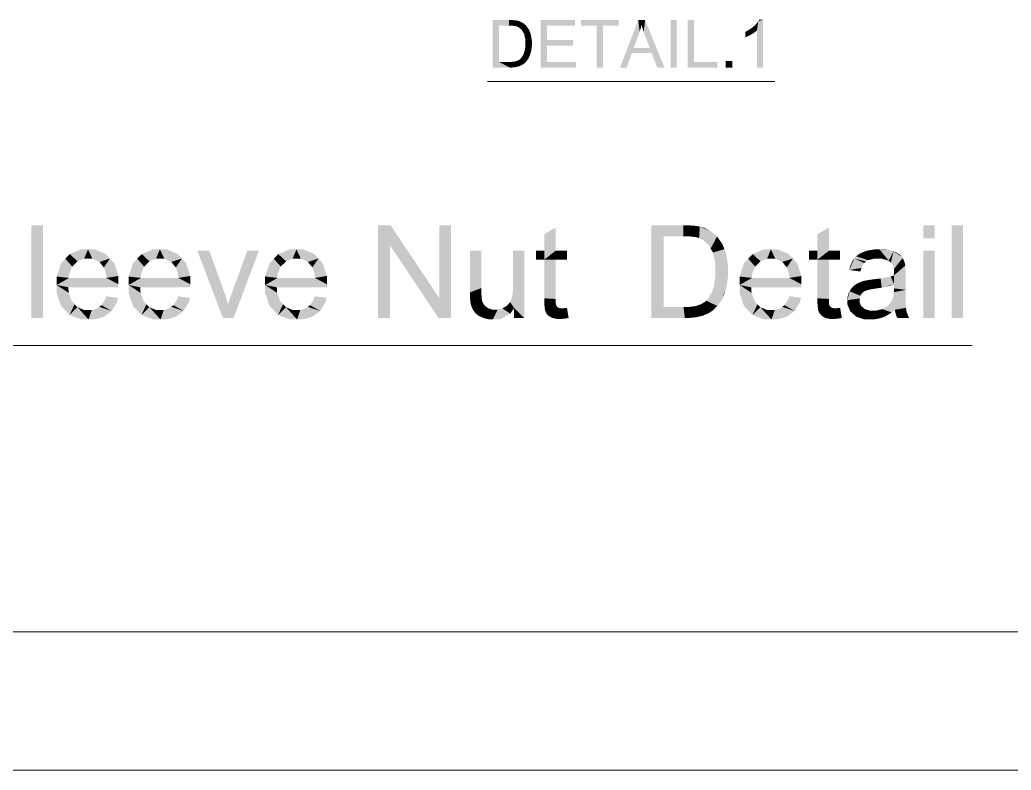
# Model space of a CAD drawing. Header units: millimetres. Extents: x 2 to 579, y 1 to 405.
# Drawn here: x 234.47 to 257, y 69.24 to 86.3 of the extents above; entities that cross this region are included whole.
import ezdxf

# ---------------------------------------------------------------- set-up
doc = ezdxf.new("R2010")
doc.units = ezdxf.units.MM
doc.linetypes.add('XKITLINE00', pattern=[0])
doc.layers.add('GraphicObject', color=6, linetype='Continuous', lineweight=0)
doc.layers.add('LinkedObject', color=7, linetype='Continuous', lineweight=0)

# ---------------------------------------------------------------- blocks, each defined once
blk = doc.blocks.new('*A3')
at = {"layer": 'GraphicObject', "color": 3, "linetype": 'XKITLINE00', "lineweight": 0}
blk.add_line((168.011, 69.239), (302.571, 69.239), dxfattribs=at)
blk = doc.blocks.new('*A4')
at = {"layer": 'LinkedObject'}
for points in [[(245.218, 86.294), (245.36, 86.167), (245.218, 85.214)], [(245.587, 86.167), (245.218, 86.294), (245.589, 86.294)], [(245.36, 86.167), (245.218, 86.294), (245.587, 86.167)], [(245.589, 86.294), (245.651, 86.167), (245.587, 86.167)], [(245.652, 86.294), (245.651, 86.167), (245.589, 86.294)], [(245.652, 86.294), (245.743, 86.156), (245.651, 86.167)], [(245.748, 86.286), (245.743, 86.156), (245.652, 86.294)], [(246.451, 85.836), (246.309, 85.214), (246.309, 86.294)], [(246.451, 85.836), (246.309, 86.294), (246.451, 86.167)], [(247.089, 86.167), (246.309, 86.294), (247.089, 86.294)], [(246.451, 86.167), (246.309, 86.294), (247.089, 86.167)], [(247.231, 86.294), (247.586, 86.167), (247.231, 86.167)], [(247.729, 86.167), (247.586, 86.167), (247.231, 86.294)], [(247.729, 86.167), (247.231, 86.294), (248.086, 86.294)], [(247.729, 86.167), (248.086, 86.294), (248.086, 86.167)], [(248.529, 86.294), (248.544, 85.974), (248.115, 85.214)], [(248.544, 85.974), (248.529, 86.294), (248.562, 86.025)], [(248.562, 86.025), (248.529, 86.294), (248.591, 86.129)], [(248.591, 86.129), (248.529, 86.294), (248.602, 86.181)], [(248.683, 86.294), (248.602, 86.181), (248.529, 86.294)], [(248.602, 86.181), (248.683, 86.294), (248.615, 86.137)], [(248.615, 86.137), (248.683, 86.294), (248.653, 86.024)], [(248.653, 86.024), (248.683, 86.294), (248.678, 85.956)], [(248.678, 85.956), (248.683, 86.294), (248.791, 85.658)], [(248.791, 85.658), (248.683, 86.294), (248.836, 85.541)], [(248.836, 85.541), (248.683, 86.294), (249.124, 85.214)], [(249.405, 86.294), (249.262, 85.214), (249.262, 86.294)], [(249.405, 85.214), (249.262, 85.214), (249.405, 86.294)], [(249.794, 86.294), (249.651, 85.214), (249.651, 86.294)], [(249.794, 85.342), (249.651, 85.214), (249.794, 86.294)], [(251.36, 86.299), (251.257, 86.264), (251.274, 86.299)], [(251.36, 85.214), (251.257, 86.264), (251.36, 86.299)], [(245.218, 85.214), (245.36, 86.167), (245.36, 85.342)], [(245.782, 86.279), (245.743, 86.156), (245.748, 86.286)], [(245.782, 86.279), (245.772, 86.145), (245.743, 86.156)], [(245.772, 86.145), (245.782, 86.279), (245.812, 86.129)], [(245.907, 86.229), (245.782, 86.279), (245.828, 86.268)], [(245.94, 86.201), (245.782, 86.279), (245.907, 86.229)], [(245.88, 86.068), (245.782, 86.279), (245.94, 86.201)], [(245.812, 86.129), (245.782, 86.279), (245.88, 86.068)], [(245.94, 86.201), (245.907, 86.023), (245.88, 86.068)], [(245.982, 86.165), (245.907, 86.023), (245.94, 86.201)], [(246.046, 86.073), (245.907, 86.023), (245.982, 86.165)], [(245.907, 86.023), (246.046, 86.073), (245.935, 85.977)], [(245.935, 85.977), (246.046, 86.073), (246.067, 86.017)], [(247.586, 85.214), (247.729, 86.167), (247.729, 85.214)], [(247.586, 86.167), (247.729, 86.167), (247.586, 85.214)], [(251.14, 85.991), (251.018, 86.054), (251.115, 86.117)], [(251.156, 86.154), (251.227, 86.059), (251.115, 86.117)], [(251.115, 86.117), (251.227, 86.059), (251.14, 85.991)], [(251.227, 86.059), (251.156, 86.154), (251.198, 86.191)], [(251.257, 86.264), (251.227, 86.059), (251.198, 86.191)], [(251.227, 85.214), (251.257, 86.264), (251.36, 85.214)], [(251.227, 86.059), (251.257, 86.264), (251.227, 85.214)], [(246.067, 86.017), (245.963, 85.847), (245.935, 85.977)], [(246.089, 85.961), (245.963, 85.847), (246.067, 86.017)], [(246.11, 85.832), (245.963, 85.847), (246.089, 85.961)], [(246.11, 85.76), (245.963, 85.847), (246.11, 85.832)], [(245.963, 85.847), (246.11, 85.76), (245.963, 85.762)], [(248.115, 85.214), (248.544, 85.974), (248.425, 85.658)], [(251.018, 86.054), (251.063, 85.945), (250.962, 86.027)], [(250.962, 86.027), (251.063, 85.945), (250.962, 85.899)], [(250.962, 85.899), (251.063, 85.945), (250.993, 85.911)], [(251.063, 85.945), (251.018, 86.054), (251.102, 85.968)], [(251.102, 85.968), (251.018, 86.054), (251.14, 85.991)], [(251.14, 85.991), (251.227, 86.059), (251.203, 86.036)], [(245.963, 85.701), (246.11, 85.699), (245.949, 85.597)], [(245.949, 85.597), (246.11, 85.699), (246.081, 85.542)], [(246.11, 85.76), (245.963, 85.701), (245.963, 85.762)], [(246.11, 85.699), (245.963, 85.701), (246.11, 85.76)], [(246.081, 85.542), (246.11, 85.699), (246.095, 85.59)], [(246.451, 85.709), (246.309, 85.214), (246.451, 85.836)], [(246.451, 85.342), (246.309, 85.214), (246.451, 85.709)], [(247.049, 85.709), (246.451, 85.836), (247.049, 85.836)], [(246.451, 85.709), (246.451, 85.836), (247.049, 85.709)], [(248.384, 85.541), (248.115, 85.214), (248.425, 85.658)], [(248.425, 85.658), (248.836, 85.541), (248.384, 85.541)], [(248.791, 85.658), (248.836, 85.541), (248.425, 85.658)], [(245.909, 85.287), (245.789, 85.371), (245.837, 85.399)], [(245.855, 85.418), (245.936, 85.305), (245.837, 85.399)], [(245.837, 85.399), (245.936, 85.305), (245.909, 85.287)], [(246.008, 85.385), (245.855, 85.418), (245.881, 85.443)], [(245.985, 85.354), (245.855, 85.418), (246.008, 85.385)], [(245.936, 85.305), (245.855, 85.418), (245.985, 85.354)], [(245.92, 85.511), (246.008, 85.385), (245.881, 85.443)], [(246.081, 85.542), (245.92, 85.511), (245.949, 85.597)], [(246.067, 85.494), (245.92, 85.511), (246.081, 85.542)], [(246.03, 85.416), (245.92, 85.511), (246.067, 85.494)], [(246.008, 85.385), (245.92, 85.511), (246.03, 85.416)], [(248.115, 85.214), (248.384, 85.541), (248.265, 85.214)], [(248.836, 85.541), (249.124, 85.214), (248.961, 85.214)], [(245.36, 85.342), (245.607, 85.214), (245.218, 85.214)], [(245.591, 85.342), (245.607, 85.214), (245.36, 85.342)], [(245.591, 85.342), (245.656, 85.214), (245.607, 85.214)], [(245.644, 85.342), (245.656, 85.214), (245.591, 85.342)], [(245.78, 85.233), (245.644, 85.342), (245.728, 85.352)], [(245.743, 85.223), (245.644, 85.342), (245.78, 85.233)], [(245.656, 85.214), (245.644, 85.342), (245.743, 85.223)], [(245.758, 85.362), (245.78, 85.233), (245.728, 85.352)], [(245.789, 85.371), (245.78, 85.233), (245.758, 85.362)], [(245.78, 85.233), (245.789, 85.371), (245.818, 85.242)], [(245.883, 85.269), (245.789, 85.371), (245.909, 85.287)], [(245.818, 85.242), (245.789, 85.371), (245.883, 85.269)], [(246.309, 85.214), (246.451, 85.342), (247.114, 85.214)], [(247.114, 85.214), (246.451, 85.342), (247.114, 85.342)], [(249.651, 85.214), (249.794, 85.342), (250.325, 85.214)], [(250.325, 85.214), (249.794, 85.342), (250.325, 85.342)], [(250.667, 85.365), (250.516, 85.214), (250.516, 85.365)], [(250.667, 85.214), (250.516, 85.214), (250.667, 85.365)], [(234.997, 81.626), (234.738, 79.52), (234.738, 81.626)], [(234.997, 79.52), (234.738, 79.52), (234.997, 81.626)], [(242.616, 81.626), (242.884, 81.173), (242.616, 79.52)], [(242.884, 81.173), (242.616, 81.626), (242.902, 81.626)], [(242.884, 81.173), (242.902, 81.626), (243.988, 79.52)], [(243.988, 79.52), (242.902, 81.626), (244.006, 79.973)], [(244.274, 81.626), (244.006, 79.973), (244.006, 81.626)], [(244.274, 79.52), (244.006, 79.973), (244.274, 81.626)], [(246.651, 81.579), (246.392, 81.047), (246.392, 81.424)], [(246.392, 81.047), (246.651, 81.579), (246.392, 80.847)], [(246.651, 81.047), (246.392, 80.847), (246.651, 81.579)], [(248.829, 81.626), (249.107, 81.377), (248.829, 79.52)], [(249.549, 81.377), (248.829, 81.626), (249.554, 81.626)], [(249.107, 81.377), (248.829, 81.626), (249.549, 81.377)], [(249.554, 81.626), (249.674, 81.377), (249.549, 81.377)], [(249.676, 81.626), (249.674, 81.377), (249.554, 81.626)], [(249.676, 81.626), (249.854, 81.356), (249.674, 81.377)], [(249.864, 81.611), (249.854, 81.356), (249.676, 81.626)], [(249.928, 81.596), (249.854, 81.356), (249.864, 81.611)], [(249.928, 81.596), (249.91, 81.334), (249.854, 81.356)], [(249.91, 81.334), (249.928, 81.596), (249.988, 81.304)], [(250.173, 81.499), (249.928, 81.596), (250.019, 81.575)], [(250.237, 81.445), (249.928, 81.596), (250.173, 81.499)], [(250.119, 81.185), (249.928, 81.596), (250.237, 81.445)], [(249.988, 81.304), (249.928, 81.596), (250.119, 81.185)], [(252.86, 81.579), (252.601, 81.047), (252.601, 81.424)], [(252.601, 81.047), (252.86, 81.579), (252.601, 80.847)], [(252.86, 81.047), (252.601, 80.847), (252.86, 81.579)], [(255.265, 81.626), (255.006, 81.329), (255.006, 81.626)], [(255.265, 81.329), (255.006, 81.329), (255.265, 81.626)], [(255.909, 81.626), (255.65, 79.52), (255.65, 81.626)], [(255.909, 79.52), (255.65, 79.52), (255.909, 81.626)], [(248.829, 79.52), (249.107, 81.377), (249.107, 79.768)], [(250.237, 81.445), (250.174, 81.097), (250.119, 81.185)], [(250.32, 81.374), (250.174, 81.097), (250.237, 81.445)], [(250.445, 81.195), (250.174, 81.097), (250.32, 81.374)], [(242.616, 79.52), (242.884, 81.173), (242.884, 79.52)], [(250.174, 81.097), (250.445, 81.195), (250.228, 81.008)], [(250.228, 81.008), (250.445, 81.195), (250.486, 81.085)], [(235.607, 80.974), (235.785, 80.808), (235.508, 80.868)], [(236.022, 81.08), (235.607, 80.974), (235.864, 81.08)], [(235.935, 80.868), (235.607, 80.974), (236.022, 81.08)], [(235.785, 80.808), (235.607, 80.974), (235.935, 80.868)], [(235.935, 80.868), (236.022, 81.08), (236.024, 80.868)], [(236.022, 81.08), (236.122, 80.868), (236.024, 80.868)], [(236.425, 80.976), (236.022, 81.08), (236.175, 81.08)], [(236.521, 80.872), (236.022, 81.08), (236.425, 80.976)], [(236.282, 80.793), (236.022, 81.08), (236.521, 80.872)], [(236.122, 80.868), (236.022, 81.08), (236.282, 80.793)], [(237.242, 80.974), (237.42, 80.808), (237.143, 80.868)], [(237.656, 81.08), (237.242, 80.974), (237.499, 81.08)], [(237.569, 80.868), (237.242, 80.974), (237.656, 81.08)], [(237.42, 80.808), (237.242, 80.974), (237.569, 80.868)], [(237.569, 80.868), (237.656, 81.08), (237.658, 80.868)], [(237.656, 81.08), (237.756, 80.868), (237.658, 80.868)], [(238.059, 80.976), (237.656, 81.08), (237.809, 81.08)], [(238.156, 80.872), (237.656, 81.08), (238.059, 80.976)], [(237.916, 80.793), (237.656, 81.08), (238.156, 80.872)], [(237.756, 80.868), (237.656, 81.08), (237.916, 80.793)], [(238.782, 81.047), (239.09, 79.52), (238.509, 81.047)], [(239.11, 80.132), (239.09, 79.52), (238.782, 81.047)], [(239.908, 81.047), (239.304, 80.115), (239.642, 81.047)], [(239.331, 79.52), (239.304, 80.115), (239.908, 81.047)], [(240.346, 80.974), (240.524, 80.808), (240.247, 80.868)], [(240.761, 81.08), (240.346, 80.974), (240.603, 81.08)], [(240.673, 80.868), (240.346, 80.974), (240.761, 81.08)], [(240.524, 80.808), (240.346, 80.974), (240.673, 80.868)], [(240.673, 80.868), (240.761, 81.08), (240.762, 80.868)], [(240.761, 81.08), (240.861, 80.868), (240.762, 80.868)], [(241.163, 80.976), (240.761, 81.08), (240.913, 81.08)], [(241.26, 80.872), (240.761, 81.08), (241.163, 80.976)], [(241.021, 80.793), (240.761, 81.08), (241.26, 80.872)], [(240.861, 80.868), (240.761, 81.08), (241.021, 80.793)], [(244.962, 81.047), (244.703, 80.101), (244.703, 81.047)], [(244.962, 80.201), (244.703, 80.101), (244.962, 81.047)], [(245.939, 81.047), (245.68, 80.229), (245.68, 81.047)], [(245.939, 79.52), (245.68, 80.229), (245.939, 81.047)], [(246.201, 81.047), (246.392, 80.847), (246.201, 80.847)], [(246.392, 81.047), (246.392, 80.847), (246.201, 81.047)], [(246.651, 80.847), (246.392, 80.847), (246.651, 81.047)], [(246.908, 80.847), (246.651, 81.047), (246.908, 81.047)], [(246.651, 80.847), (246.651, 81.047), (246.908, 80.847)], [(250.486, 81.085), (250.282, 80.754), (250.228, 81.008)], [(250.527, 80.975), (250.282, 80.754), (250.486, 81.085)], [(250.568, 80.725), (250.282, 80.754), (250.527, 80.975)], [(251.129, 80.974), (251.307, 80.808), (251.03, 80.868)], [(251.543, 81.08), (251.129, 80.974), (251.386, 81.08)], [(251.456, 80.868), (251.129, 80.974), (251.543, 81.08)], [(251.307, 80.808), (251.129, 80.974), (251.456, 80.868)], [(251.456, 80.868), (251.543, 81.08), (251.545, 80.868)], [(251.543, 81.08), (251.643, 80.868), (251.545, 80.868)], [(251.946, 80.976), (251.543, 81.08), (251.696, 81.08)], [(252.043, 80.872), (251.543, 81.08), (251.946, 80.976)], [(251.803, 80.793), (251.543, 81.08), (252.043, 80.872)], [(251.643, 80.868), (251.543, 81.08), (251.803, 80.793)], [(252.409, 81.047), (252.601, 80.847), (252.409, 80.847)], [(252.601, 81.047), (252.601, 80.847), (252.409, 81.047)], [(252.86, 80.847), (252.601, 80.847), (252.86, 81.047)], [(253.117, 80.847), (252.86, 81.047), (253.117, 81.047)], [(252.86, 80.847), (252.86, 81.047), (253.117, 80.847)], [(253.478, 80.923), (253.75, 80.834), (253.439, 80.873)], [(253.592, 81), (253.75, 80.834), (253.478, 80.923)], [(253.667, 81.027), (253.75, 80.834), (253.592, 81)], [(253.915, 81.08), (253.667, 81.027), (253.742, 81.054)], [(253.884, 80.866), (253.667, 81.027), (253.915, 81.08)], [(253.75, 80.834), (253.667, 81.027), (253.884, 80.866)], [(253.884, 80.866), (253.915, 81.08), (253.975, 80.866)], [(253.975, 80.866), (253.915, 81.08), (254.073, 80.866)], [(254.013, 81.08), (254.073, 80.866), (253.915, 81.08)], [(254.27, 81.057), (254.013, 81.08), (254.111, 81.08)], [(254.331, 81.034), (254.013, 81.08), (254.27, 81.057)], [(254.22, 80.822), (254.013, 81.08), (254.331, 81.034)], [(254.073, 80.866), (254.013, 81.08), (254.22, 80.822)], [(254.22, 80.822), (254.331, 81.034), (254.269, 80.778)], [(254.269, 80.778), (254.331, 81.034), (254.306, 80.746)], [(254.331, 81.034), (254.342, 80.635), (254.306, 80.746)], [(254.51, 80.919), (254.342, 80.635), (254.331, 81.034)], [(254.481, 80.954), (254.331, 81.034), (254.392, 81.011)], [(254.51, 80.919), (254.331, 81.034), (254.481, 80.954)], [(254.539, 80.884), (254.342, 80.635), (254.51, 80.919)], [(255.265, 81.047), (255.006, 79.52), (255.006, 81.047)], [(255.265, 79.52), (255.006, 79.52), (255.265, 81.047)], [(235.508, 80.868), (235.31, 80.463), (235.409, 80.762)], [(235.664, 80.689), (235.31, 80.463), (235.508, 80.868)], [(235.597, 80.53), (235.31, 80.463), (235.664, 80.689)], [(235.508, 80.868), (235.785, 80.808), (235.664, 80.689)], [(236.282, 80.793), (236.521, 80.872), (236.344, 80.718)], [(236.521, 80.872), (236.384, 80.67), (236.344, 80.718)], [(236.384, 80.67), (236.521, 80.872), (236.433, 80.526)], [(236.433, 80.526), (236.521, 80.872), (236.715, 80.475)], [(236.715, 80.475), (236.521, 80.872), (236.618, 80.768)], [(237.143, 80.868), (236.945, 80.463), (237.044, 80.762)], [(237.298, 80.689), (236.945, 80.463), (237.143, 80.868)], [(237.231, 80.53), (236.945, 80.463), (237.298, 80.689)], [(237.143, 80.868), (237.42, 80.808), (237.298, 80.689)], [(237.916, 80.793), (238.156, 80.872), (237.978, 80.718)], [(238.156, 80.872), (238.018, 80.67), (237.978, 80.718)], [(238.018, 80.67), (238.156, 80.872), (238.067, 80.526)], [(238.067, 80.526), (238.156, 80.872), (238.349, 80.475)], [(238.349, 80.475), (238.156, 80.872), (238.253, 80.768)], [(240.247, 80.868), (240.049, 80.463), (240.148, 80.762)], [(240.403, 80.689), (240.049, 80.463), (240.247, 80.868)], [(240.336, 80.53), (240.049, 80.463), (240.403, 80.689)], [(240.247, 80.868), (240.524, 80.808), (240.403, 80.689)], [(241.021, 80.793), (241.26, 80.872), (241.082, 80.718)], [(241.26, 80.872), (241.122, 80.67), (241.082, 80.718)], [(241.122, 80.67), (241.26, 80.872), (241.171, 80.526)], [(241.171, 80.526), (241.26, 80.872), (241.454, 80.475)], [(241.454, 80.475), (241.26, 80.872), (241.357, 80.768)], [(246.392, 79.967), (246.651, 80.847), (246.651, 79.953)], [(246.392, 80.847), (246.651, 80.847), (246.392, 79.967)], [(250.568, 80.584), (250.282, 80.754), (250.568, 80.725)], [(250.282, 80.754), (250.568, 80.584), (250.282, 80.589)], [(251.03, 80.868), (250.832, 80.463), (250.931, 80.762)], [(251.185, 80.689), (250.832, 80.463), (251.03, 80.868)], [(251.118, 80.53), (250.832, 80.463), (251.185, 80.689)], [(251.03, 80.868), (251.307, 80.808), (251.185, 80.689)], [(251.803, 80.793), (252.043, 80.872), (251.865, 80.718)], [(252.043, 80.872), (251.905, 80.67), (251.865, 80.718)], [(251.905, 80.67), (252.043, 80.872), (251.954, 80.526)], [(251.954, 80.526), (252.043, 80.872), (252.236, 80.475)], [(252.236, 80.475), (252.043, 80.872), (252.14, 80.768)], [(252.601, 79.967), (252.86, 80.847), (252.86, 79.953)], [(252.601, 80.847), (252.86, 80.847), (252.601, 79.967)], [(253.439, 80.873), (253.325, 80.611), (253.399, 80.823)], [(253.663, 80.77), (253.325, 80.611), (253.439, 80.873)], [(253.399, 80.823), (253.325, 80.611), (253.342, 80.692)], [(253.599, 80.658), (253.325, 80.611), (253.663, 80.77)], [(253.663, 80.77), (253.439, 80.873), (253.706, 80.802)], [(253.706, 80.802), (253.439, 80.873), (253.75, 80.834)], [(254.342, 80.515), (254.597, 80.71), (254.341, 80.489)], [(254.341, 80.489), (254.597, 80.71), (254.342, 80.286)], [(254.579, 80.796), (254.342, 80.635), (254.539, 80.884)], [(254.591, 80.743), (254.342, 80.635), (254.579, 80.796)], [(254.342, 80.635), (254.591, 80.743), (254.597, 80.71)], [(254.342, 80.635), (254.597, 80.71), (254.342, 80.556)], [(254.342, 80.556), (254.597, 80.71), (254.342, 80.549)], [(254.342, 80.549), (254.597, 80.71), (254.342, 80.515)], [(254.604, 80.59), (254.342, 80.286), (254.597, 80.71)], [(235.31, 80.463), (235.597, 80.53), (235.591, 80.43)], [(235.591, 80.43), (235.31, 80.27), (235.31, 80.463)], [(236.433, 80.526), (236.715, 80.475), (236.441, 80.43)], [(236.715, 80.286), (236.441, 80.43), (236.715, 80.475)], [(236.945, 80.463), (237.231, 80.53), (237.225, 80.43)], [(237.225, 80.43), (236.945, 80.27), (236.945, 80.463)], [(238.067, 80.526), (238.349, 80.475), (238.076, 80.43)], [(238.349, 80.286), (238.076, 80.43), (238.349, 80.475)], [(240.049, 80.463), (240.336, 80.53), (240.329, 80.43)], [(240.329, 80.43), (240.049, 80.27), (240.049, 80.463)], [(241.171, 80.526), (241.454, 80.475), (241.18, 80.43)], [(241.454, 80.286), (241.18, 80.43), (241.454, 80.475)], [(250.282, 80.469), (250.568, 80.464), (250.254, 80.267)], [(250.254, 80.267), (250.568, 80.464), (250.512, 80.159)], [(250.568, 80.584), (250.282, 80.469), (250.282, 80.589)], [(250.568, 80.464), (250.282, 80.469), (250.568, 80.584)], [(250.512, 80.159), (250.568, 80.464), (250.54, 80.252)], [(250.832, 80.463), (251.118, 80.53), (251.112, 80.43)], [(251.112, 80.43), (250.832, 80.27), (250.832, 80.463)], [(251.954, 80.526), (252.236, 80.475), (251.963, 80.43)], [(252.236, 80.286), (251.963, 80.43), (252.236, 80.475)], [(253.325, 80.611), (253.599, 80.658), (253.578, 80.577)], [(254.267, 80.463), (254.342, 80.286), (254.037, 80.418)], [(254.341, 80.489), (254.342, 80.286), (254.267, 80.463)], [(254.604, 80.504), (254.341, 80.192), (254.342, 80.286)], [(254.604, 80.16), (254.341, 80.192), (254.604, 80.504)], [(254.604, 80.504), (254.342, 80.286), (254.604, 80.59)], [(235.591, 80.43), (236.715, 80.286), (235.31, 80.27)], [(236.715, 80.274), (235.31, 80.27), (236.715, 80.286)], [(236.714, 80.24), (235.31, 80.27), (236.715, 80.274)], [(235.31, 80.27), (235.506, 79.692), (235.31, 80.084)], [(235.583, 80.091), (235.506, 79.692), (235.31, 80.27)], [(235.583, 80.091), (235.31, 80.27), (235.576, 80.217)], [(236.714, 80.217), (235.31, 80.27), (236.714, 80.24)], [(235.576, 80.217), (235.31, 80.27), (236.714, 80.217)], [(236.441, 80.43), (236.715, 80.286), (235.591, 80.43)], [(237.225, 80.43), (238.349, 80.286), (236.945, 80.27)], [(238.349, 80.274), (236.945, 80.27), (238.349, 80.286)], [(238.349, 80.24), (236.945, 80.27), (238.349, 80.274)], [(236.945, 80.27), (237.141, 79.692), (236.945, 80.084)], [(237.217, 80.091), (237.141, 79.692), (236.945, 80.27)], [(237.217, 80.091), (236.945, 80.27), (237.21, 80.217)], [(238.348, 80.217), (236.945, 80.27), (238.349, 80.24)], [(237.21, 80.217), (236.945, 80.27), (238.348, 80.217)], [(238.076, 80.43), (238.349, 80.286), (237.225, 80.43)], [(240.329, 80.43), (241.454, 80.286), (240.049, 80.27)], [(241.454, 80.274), (240.049, 80.27), (241.454, 80.286)], [(241.453, 80.24), (240.049, 80.27), (241.454, 80.274)], [(240.049, 80.27), (240.245, 79.692), (240.049, 80.084)], [(240.321, 80.091), (240.245, 79.692), (240.049, 80.27)], [(240.321, 80.091), (240.049, 80.27), (240.314, 80.217)], [(241.452, 80.217), (240.049, 80.27), (241.453, 80.24)], [(240.314, 80.217), (240.049, 80.27), (241.452, 80.217)], [(241.18, 80.43), (241.454, 80.286), (240.329, 80.43)], [(245.68, 80.229), (245.939, 79.52), (245.68, 80.132)], [(250.512, 80.159), (250.227, 80.183), (250.254, 80.267)], [(251.112, 80.43), (252.236, 80.286), (250.832, 80.27)], [(252.236, 80.274), (250.832, 80.27), (252.236, 80.286)], [(252.236, 80.24), (250.832, 80.27), (252.236, 80.274)], [(250.832, 80.27), (251.028, 79.692), (250.832, 80.084)], [(251.104, 80.091), (251.028, 79.692), (250.832, 80.27)], [(251.104, 80.091), (250.832, 80.27), (251.097, 80.217)], [(252.235, 80.217), (250.832, 80.27), (252.236, 80.24)], [(251.097, 80.217), (250.832, 80.27), (252.235, 80.217)], [(251.963, 80.43), (252.236, 80.286), (251.112, 80.43)], [(253.424, 80.248), (253.593, 80.053), (253.357, 80.174)], [(253.611, 80.081), (253.424, 80.248), (253.465, 80.276)], [(253.593, 80.053), (253.424, 80.248), (253.611, 80.081)], [(253.506, 80.304), (253.662, 80.123), (253.465, 80.276)], [(253.465, 80.276), (253.662, 80.123), (253.611, 80.081)], [(253.599, 80.346), (253.662, 80.123), (253.506, 80.304)], [(253.651, 80.361), (253.662, 80.123), (253.599, 80.346)], [(253.689, 80.371), (253.728, 80.151), (253.651, 80.361)], [(253.662, 80.123), (253.651, 80.361), (253.695, 80.137)], [(253.695, 80.137), (253.651, 80.361), (253.728, 80.151)], [(253.804, 80.39), (253.84, 80.177), (253.689, 80.371)], [(253.689, 80.371), (253.84, 80.177), (253.728, 80.151)], [(253.881, 80.4), (253.92, 80.189), (253.804, 80.39)], [(253.804, 80.39), (253.92, 80.189), (253.84, 80.177)], [(254.037, 80.418), (254.061, 80.209), (253.881, 80.4)], [(253.881, 80.4), (254.061, 80.209), (253.92, 80.189)], [(254.037, 80.418), (254.342, 80.286), (254.061, 80.209)], [(254.061, 80.209), (254.342, 80.286), (254.272, 80.258)], [(235.31, 80.084), (235.506, 79.692), (235.408, 79.795)], [(235.654, 79.899), (235.506, 79.692), (235.583, 80.091)], [(236.707, 79.979), (236.409, 79.931), (236.439, 80.013)], [(236.945, 80.084), (237.141, 79.692), (237.043, 79.795)], [(237.288, 79.899), (237.141, 79.692), (237.217, 80.091)], [(238.341, 79.979), (238.043, 79.931), (238.073, 80.013)], [(239.137, 80.058), (239.09, 79.52), (239.11, 80.132)], [(239.185, 79.904), (239.09, 79.52), (239.137, 80.058)], [(239.273, 80.03), (239.331, 79.52), (239.225, 79.885)], [(239.304, 80.115), (239.331, 79.52), (239.273, 80.03)], [(240.049, 80.084), (240.245, 79.692), (240.147, 79.795)], [(240.393, 79.899), (240.245, 79.692), (240.321, 80.091)], [(241.445, 79.979), (241.148, 79.931), (241.177, 80.013)], [(244.703, 80.101), (244.962, 80.201), (244.962, 80.099)], [(244.703, 80.101), (244.962, 80.099), (244.703, 80.019)], [(244.962, 80.099), (244.711, 79.898), (244.703, 80.019)], [(244.97, 79.963), (244.711, 79.898), (244.962, 80.099)], [(245.68, 80.132), (245.939, 79.52), (245.659, 79.983)], [(250.122, 79.966), (250.512, 80.159), (250.369, 79.852)], [(250.199, 80.099), (250.512, 80.159), (250.122, 79.966)], [(250.227, 80.183), (250.512, 80.159), (250.199, 80.099)], [(250.369, 79.852), (250.512, 80.159), (250.413, 79.913)], [(250.413, 79.913), (250.512, 80.159), (250.484, 80.066)], [(250.832, 80.084), (251.028, 79.692), (250.93, 79.795)], [(251.175, 79.899), (251.028, 79.692), (251.104, 80.091)], [(252.228, 79.979), (251.93, 79.931), (251.96, 80.013)], [(253.332, 80.127), (253.281, 79.923), (253.306, 80.081)], [(253.575, 80.025), (253.281, 79.923), (253.332, 80.127)], [(253.306, 80.081), (253.281, 79.923), (253.281, 79.979)], [(253.557, 79.964), (253.281, 79.923), (253.575, 80.025)], [(253.357, 80.174), (253.593, 80.053), (253.332, 80.127)], [(253.332, 80.127), (253.593, 80.053), (253.575, 80.025)], [(254.32, 79.977), (254.604, 80.16), (254.604, 79.979)], [(254.341, 80.106), (254.604, 80.16), (254.32, 79.977)], [(254.604, 80.16), (254.341, 80.106), (254.341, 80.192)], [(235.506, 79.692), (235.654, 79.899), (235.604, 79.589)], [(235.718, 79.832), (235.604, 79.589), (235.654, 79.899)], [(235.782, 79.766), (235.604, 79.589), (235.718, 79.832)], [(235.782, 79.766), (236.036, 79.486), (235.604, 79.589)], [(235.941, 79.699), (236.036, 79.486), (235.782, 79.766)], [(236.279, 79.774), (236.558, 79.68), (236.229, 79.736)], [(236.329, 79.811), (236.558, 79.68), (236.279, 79.774)], [(236.329, 79.811), (236.707, 79.979), (236.558, 79.68)], [(236.409, 79.931), (236.707, 79.979), (236.329, 79.811)], [(236.558, 79.68), (236.707, 79.979), (236.675, 79.862)], [(237.141, 79.692), (237.288, 79.899), (237.238, 79.589)], [(237.352, 79.832), (237.238, 79.589), (237.288, 79.899)], [(237.416, 79.766), (237.238, 79.589), (237.352, 79.832)], [(237.416, 79.766), (237.671, 79.486), (237.238, 79.589)], [(237.575, 79.699), (237.671, 79.486), (237.416, 79.766)], [(237.913, 79.774), (238.192, 79.68), (237.863, 79.736)], [(237.964, 79.811), (238.192, 79.68), (237.913, 79.774)], [(237.964, 79.811), (238.341, 79.979), (238.192, 79.68)], [(238.043, 79.931), (238.341, 79.979), (237.964, 79.811)], [(238.192, 79.68), (238.341, 79.979), (238.309, 79.862)], [(239.208, 79.825), (239.09, 79.52), (239.185, 79.904)], [(239.208, 79.825), (239.331, 79.52), (239.09, 79.52)], [(239.225, 79.885), (239.331, 79.52), (239.208, 79.825)], [(240.245, 79.692), (240.393, 79.899), (240.343, 79.589)], [(240.456, 79.832), (240.343, 79.589), (240.393, 79.899)], [(240.52, 79.766), (240.343, 79.589), (240.456, 79.832)], [(240.52, 79.766), (240.775, 79.486), (240.343, 79.589)], [(240.68, 79.699), (240.775, 79.486), (240.52, 79.766)], [(241.018, 79.774), (241.297, 79.68), (240.967, 79.736)], [(241.068, 79.811), (241.297, 79.68), (241.018, 79.774)], [(241.068, 79.811), (241.445, 79.979), (241.297, 79.68)], [(241.148, 79.931), (241.445, 79.979), (241.068, 79.811)], [(241.297, 79.68), (241.445, 79.979), (241.413, 79.862)], [(244.006, 79.973), (244.274, 79.52), (243.988, 79.52)], [(244.711, 79.898), (244.97, 79.963), (244.719, 79.86)], [(244.719, 79.86), (244.97, 79.963), (244.978, 79.928)], [(244.99, 79.877), (244.719, 79.86), (244.978, 79.928)], [(244.719, 79.86), (244.99, 79.877), (244.73, 79.803)], [(244.73, 79.803), (244.99, 79.877), (244.77, 79.707)], [(244.77, 79.707), (244.99, 79.877), (244.799, 79.668)], [(244.799, 79.668), (244.99, 79.877), (245.042, 79.797)], [(244.799, 79.668), (245.042, 79.797), (244.827, 79.629)], [(244.827, 79.629), (245.042, 79.797), (244.914, 79.564)], [(244.914, 79.564), (245.042, 79.797), (244.972, 79.538)], [(244.972, 79.538), (245.042, 79.797), (245.081, 79.768)], [(245.121, 79.739), (244.972, 79.538), (245.081, 79.768)], [(245.494, 79.769), (245.619, 79.616), (245.443, 79.739)], [(245.545, 79.799), (245.619, 79.616), (245.494, 79.769)], [(245.708, 79.745), (245.545, 79.799), (245.617, 79.88)], [(245.619, 79.616), (245.545, 79.799), (245.708, 79.745)], [(245.638, 79.931), (245.939, 79.52), (245.617, 79.88)], [(245.617, 79.88), (245.939, 79.52), (245.708, 79.745)], [(245.659, 79.983), (245.939, 79.52), (245.638, 79.931)], [(246.651, 79.953), (246.392, 79.85), (246.392, 79.967)], [(246.651, 79.897), (246.392, 79.85), (246.651, 79.953)], [(246.651, 79.897), (246.424, 79.661), (246.392, 79.85)], [(246.392, 79.85), (246.424, 79.661), (246.408, 79.697)], [(246.658, 79.826), (246.424, 79.661), (246.651, 79.897)], [(246.665, 79.81), (246.424, 79.661), (246.658, 79.826)], [(246.424, 79.661), (246.665, 79.81), (246.672, 79.794)], [(246.424, 79.661), (246.672, 79.794), (246.44, 79.624)], [(246.44, 79.624), (246.672, 79.794), (246.494, 79.566)], [(246.494, 79.566), (246.672, 79.794), (246.533, 79.543)], [(246.533, 79.543), (246.672, 79.794), (246.694, 79.769)], [(246.694, 79.769), (246.572, 79.521), (246.533, 79.543)], [(246.709, 79.76), (246.572, 79.521), (246.694, 79.769)], [(246.724, 79.75), (246.572, 79.521), (246.709, 79.76)], [(249.107, 79.768), (249.588, 79.52), (248.829, 79.52)], [(249.557, 79.768), (249.588, 79.52), (249.107, 79.768)], [(249.557, 79.768), (249.684, 79.52), (249.588, 79.52)], [(249.661, 79.768), (249.684, 79.52), (249.557, 79.768)], [(249.926, 79.556), (249.661, 79.768), (249.824, 79.788)], [(249.853, 79.538), (249.661, 79.768), (249.926, 79.556)], [(249.684, 79.52), (249.661, 79.768), (249.853, 79.538)], [(249.883, 79.807), (249.926, 79.556), (249.824, 79.788)], [(249.943, 79.827), (249.926, 79.556), (249.883, 79.807)], [(249.926, 79.556), (249.943, 79.827), (250, 79.574)], [(250.177, 79.661), (249.943, 79.827), (250.037, 79.881)], [(250.125, 79.627), (249.943, 79.827), (250.177, 79.661)], [(250, 79.574), (249.943, 79.827), (250.125, 79.627)], [(250.072, 79.916), (250.229, 79.696), (250.037, 79.881)], [(250.037, 79.881), (250.229, 79.696), (250.177, 79.661)], [(250.369, 79.852), (250.072, 79.916), (250.122, 79.966)], [(250.325, 79.792), (250.072, 79.916), (250.369, 79.852)], [(250.229, 79.696), (250.072, 79.916), (250.325, 79.792)], [(251.028, 79.692), (251.175, 79.899), (251.125, 79.589)], [(251.239, 79.832), (251.125, 79.589), (251.175, 79.899)], [(251.303, 79.766), (251.125, 79.589), (251.239, 79.832)], [(251.303, 79.766), (251.558, 79.486), (251.125, 79.589)], [(251.462, 79.699), (251.558, 79.486), (251.303, 79.766)], [(251.8, 79.774), (252.079, 79.68), (251.75, 79.736)], [(251.851, 79.811), (252.079, 79.68), (251.8, 79.774)], [(251.851, 79.811), (252.228, 79.979), (252.079, 79.68)], [(251.93, 79.931), (252.228, 79.979), (251.851, 79.811)], [(252.079, 79.68), (252.228, 79.979), (252.196, 79.862)], [(252.86, 79.953), (252.601, 79.85), (252.601, 79.967)], [(252.86, 79.897), (252.601, 79.85), (252.86, 79.953)], [(252.86, 79.897), (252.632, 79.661), (252.601, 79.85)], [(252.601, 79.85), (252.632, 79.661), (252.617, 79.697)], [(252.867, 79.826), (252.632, 79.661), (252.86, 79.897)], [(252.873, 79.81), (252.632, 79.661), (252.867, 79.826)], [(252.632, 79.661), (252.873, 79.81), (252.88, 79.794)], [(252.632, 79.661), (252.88, 79.794), (252.648, 79.624)], [(252.648, 79.624), (252.88, 79.794), (252.703, 79.566)], [(252.703, 79.566), (252.88, 79.794), (252.741, 79.543)], [(252.741, 79.543), (252.88, 79.794), (252.902, 79.769)], [(252.902, 79.769), (252.78, 79.521), (252.741, 79.543)], [(252.917, 79.76), (252.78, 79.521), (252.902, 79.769)], [(252.933, 79.75), (252.78, 79.521), (252.917, 79.76)], [(253.281, 79.923), (253.557, 79.964), (253.557, 79.93)], [(253.557, 79.878), (253.281, 79.923), (253.557, 79.93)], [(253.281, 79.923), (253.557, 79.878), (253.281, 79.827)], [(253.281, 79.827), (253.557, 79.878), (253.348, 79.67)], [(253.348, 79.67), (253.557, 79.878), (253.416, 79.609)], [(253.416, 79.609), (253.557, 79.878), (253.596, 79.792)], [(253.596, 79.792), (253.483, 79.548), (253.416, 79.609)], [(253.635, 79.757), (253.483, 79.548), (253.596, 79.792)], [(254.187, 79.787), (254.612, 79.751), (254.129, 79.754)], [(254.187, 79.787), (254.604, 79.979), (254.612, 79.751)], [(254.272, 79.876), (254.604, 79.979), (254.187, 79.787)], [(254.299, 79.933), (254.604, 79.979), (254.272, 79.876)], [(254.604, 79.979), (254.299, 79.933), (254.32, 79.977)], [(235.604, 79.589), (236.036, 79.486), (235.869, 79.486)], [(236.037, 79.699), (236.036, 79.486), (235.941, 79.699)], [(236.108, 79.699), (236.473, 79.615), (236.036, 79.486)], [(236.108, 79.699), (236.036, 79.486), (236.037, 79.699)], [(236.036, 79.486), (236.473, 79.615), (236.169, 79.486)], [(236.229, 79.736), (236.473, 79.615), (236.108, 79.699)], [(236.169, 79.486), (236.473, 79.615), (236.387, 79.551)], [(236.473, 79.615), (236.229, 79.736), (236.558, 79.68)], [(237.238, 79.589), (237.671, 79.486), (237.504, 79.486)], [(237.671, 79.699), (237.671, 79.486), (237.575, 79.699)], [(237.742, 79.699), (238.107, 79.615), (237.671, 79.486)], [(237.742, 79.699), (237.671, 79.486), (237.671, 79.699)], [(237.671, 79.486), (238.107, 79.615), (237.803, 79.486)], [(237.863, 79.736), (238.107, 79.615), (237.742, 79.699)], [(237.803, 79.486), (238.107, 79.615), (238.022, 79.551)], [(238.107, 79.615), (237.863, 79.736), (238.192, 79.68)], [(240.343, 79.589), (240.775, 79.486), (240.608, 79.486)], [(240.775, 79.699), (240.775, 79.486), (240.68, 79.699)], [(240.846, 79.699), (241.211, 79.615), (240.775, 79.486)], [(240.846, 79.699), (240.775, 79.486), (240.775, 79.699)], [(240.775, 79.486), (241.211, 79.615), (240.908, 79.486)], [(240.967, 79.736), (241.211, 79.615), (240.846, 79.699)], [(240.908, 79.486), (241.211, 79.615), (241.126, 79.551)], [(241.211, 79.615), (240.967, 79.736), (241.297, 79.68)], [(244.972, 79.538), (245.121, 79.739), (245.031, 79.512)], [(245.031, 79.512), (245.121, 79.739), (245.157, 79.486)], [(245.224, 79.486), (245.121, 79.739), (245.218, 79.709)], [(245.157, 79.486), (245.121, 79.739), (245.224, 79.486)], [(245.276, 79.709), (245.224, 79.486), (245.218, 79.709)], [(245.334, 79.709), (245.619, 79.616), (245.224, 79.486)], [(245.334, 79.709), (245.224, 79.486), (245.276, 79.709)], [(245.224, 79.486), (245.619, 79.616), (245.377, 79.486)], [(245.443, 79.739), (245.619, 79.616), (245.334, 79.709)], [(245.708, 79.745), (245.939, 79.52), (245.708, 79.52)], [(246.572, 79.521), (246.724, 79.75), (246.681, 79.499)], [(246.681, 79.499), (246.724, 79.75), (246.751, 79.499)], [(246.751, 79.499), (246.724, 79.75), (246.768, 79.741)], [(246.768, 79.741), (246.794, 79.499), (246.751, 79.499)], [(246.796, 79.741), (246.794, 79.499), (246.768, 79.741)], [(246.796, 79.741), (246.892, 79.51), (246.794, 79.499)], [(246.817, 79.741), (246.892, 79.51), (246.796, 79.741)], [(246.892, 79.51), (246.817, 79.741), (246.873, 79.746)], [(246.946, 79.522), (246.873, 79.746), (246.908, 79.75)], [(246.892, 79.51), (246.873, 79.746), (246.946, 79.522)], [(251.125, 79.589), (251.558, 79.486), (251.391, 79.486)], [(251.558, 79.699), (251.558, 79.486), (251.462, 79.699)], [(251.629, 79.699), (251.994, 79.615), (251.558, 79.486)], [(251.629, 79.699), (251.558, 79.486), (251.558, 79.699)], [(251.558, 79.486), (251.994, 79.615), (251.69, 79.486)], [(251.75, 79.736), (251.994, 79.615), (251.629, 79.699)], [(251.69, 79.486), (251.994, 79.615), (251.908, 79.551)], [(251.994, 79.615), (251.75, 79.736), (252.079, 79.68)], [(252.78, 79.521), (252.933, 79.75), (252.889, 79.499)], [(252.889, 79.499), (252.933, 79.75), (252.959, 79.499)], [(252.959, 79.499), (252.933, 79.75), (252.976, 79.741)], [(252.976, 79.741), (253.003, 79.499), (252.959, 79.499)], [(253.005, 79.741), (253.003, 79.499), (252.976, 79.741)], [(253.005, 79.741), (253.1, 79.51), (253.003, 79.499)], [(253.026, 79.741), (253.1, 79.51), (253.005, 79.741)], [(253.1, 79.51), (253.026, 79.741), (253.082, 79.746)], [(253.155, 79.522), (253.082, 79.746), (253.117, 79.75)], [(253.1, 79.51), (253.082, 79.746), (253.155, 79.522)], [(253.674, 79.723), (253.483, 79.548), (253.635, 79.757)], [(253.483, 79.548), (253.674, 79.723), (253.676, 79.486)], [(253.802, 79.486), (253.674, 79.723), (253.788, 79.688)], [(253.676, 79.486), (253.674, 79.723), (253.802, 79.486)], [(253.788, 79.688), (253.878, 79.486), (253.802, 79.486)], [(253.864, 79.688), (253.878, 79.486), (253.788, 79.688)], [(253.938, 79.688), (253.878, 79.486), (253.864, 79.688)], [(253.878, 79.486), (253.938, 79.688), (254.02, 79.511)], [(254.086, 79.536), (253.938, 79.688), (254.071, 79.721)], [(254.02, 79.511), (253.938, 79.688), (254.086, 79.536)], [(254.363, 79.707), (254.071, 79.721), (254.129, 79.754)], [(254.291, 79.647), (254.071, 79.721), (254.363, 79.707)], [(254.153, 79.561), (254.071, 79.721), (254.291, 79.647)], [(254.086, 79.536), (254.071, 79.721), (254.153, 79.561)], [(254.612, 79.751), (254.363, 79.707), (254.129, 79.754)], [(254.363, 79.707), (254.612, 79.751), (254.369, 79.654)], [(254.369, 79.654), (254.612, 79.751), (254.62, 79.703)], [(254.62, 79.703), (254.396, 79.56), (254.369, 79.654)], [(254.628, 79.656), (254.396, 79.56), (254.62, 79.703)], [(254.628, 79.656), (254.416, 79.52), (254.396, 79.56)], [(254.661, 79.564), (254.416, 79.52), (254.628, 79.656)], [(254.416, 79.52), (254.661, 79.564), (254.686, 79.52)]]:
    blk.add_hatch(color=7, dxfattribs=at).paths.add_polyline_path(points, flags=17)
at = {"layer": 'LinkedObject', "color": 7, "linetype": 'XKITLINE00', "lineweight": 0}
for p, q in [((245.101, 84.895), (246.19, 84.895)), ((246.19, 84.895), (247.195, 84.895)), ((247.195, 84.895), (248.116, 84.895)), ((248.116, 84.895), (249.122, 84.895)), ((249.122, 84.895), (249.541, 84.895)), ((249.541, 84.895), (250.379, 84.895)), ((250.379, 84.895), (250.798, 84.895)), ((250.798, 84.895), (251.636, 84.895)), ((232.59, 78.897), (234.55, 78.897)), ((234.55, 78.897), (235.203, 78.897)), ((235.203, 78.897), (236.837, 78.897)), ((236.837, 78.897), (238.472, 78.897)), ((238.472, 78.897), (239.942, 78.897)), ((239.942, 78.897), (241.576, 78.897)), ((241.576, 78.897), (242.393, 78.897)), ((242.393, 78.897), (244.516, 78.897)), ((244.516, 78.897), (246.15, 78.897)), ((246.15, 78.897), (246.967, 78.897)), ((246.967, 78.897), (247.784, 78.897)), ((247.784, 78.897), (248.601, 78.897)), ((248.601, 78.897), (250.724, 78.897)), ((250.724, 78.897), (252.359, 78.897)), ((252.359, 78.897), (253.176, 78.897)), ((253.176, 78.897), (254.81, 78.897)), ((254.81, 78.897), (255.463, 78.897)), ((255.463, 78.897), (256.116, 78.897))]:
    blk.add_line(p, q, dxfattribs=at)
at = {"layer": 'LinkedObject', "color": 2, "linetype": 'XKITLINE00', "lineweight": 0}
blk.add_line((274.843, 72.382), (190.691, 72.382), dxfattribs=at)

msp = doc.modelspace()

# ---------------------------------------------------------------- block references
at = {"lineweight": 0}
for name in ['*A3', '*A4']:
    msp.add_blockref(name, (0, 0), dxfattribs=at)

doc.saveas('drawing.dxf')
